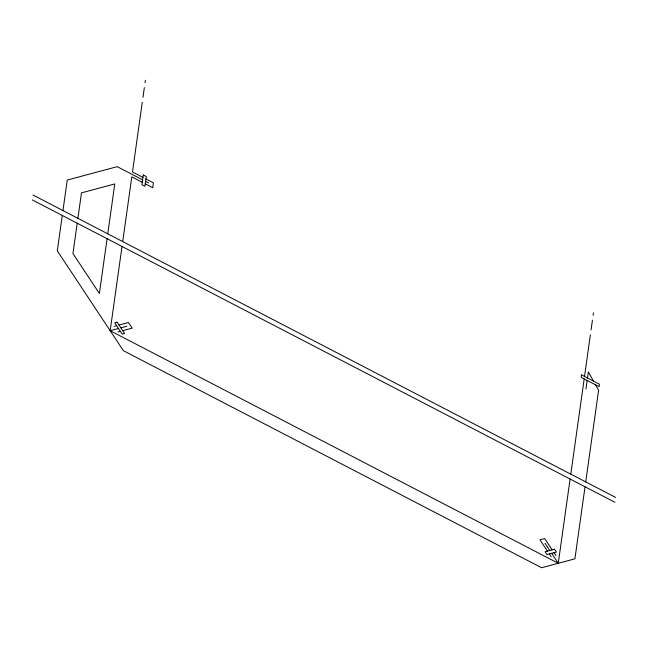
<?xml version="1.0" encoding="UTF-8"?>
<svg xmlns="http://www.w3.org/2000/svg" width="648" height="648" viewBox="0 0 648 648"><rect width="100%" height="100%" fill="white"/><g stroke="black" fill="none" stroke-linecap="round" stroke-linejoin="round"><path stroke-width="0.97" d="M62.273 215.452L57.299 250.865L123.395 350.681L541.615 567.745L574.914 558.827L585.039 486.786M62.961 210.568L67.246 180.039L117.207 166.666L142.601 179.844M77.209 223.204L72.941 253.554L99.387 293.479L107.082 238.707M77.898 218.319L81.478 192.853L114.777 183.935L107.771 233.823M570.102 479.034L558.26 563.29L110.176 330.715L122.018 246.459M122.707 241.574L131.803 176.855L142.252 182.282M142.285 102.23L132.484 171.971L142.941 177.398M142.973 97.346L144.35 87.577M145.031 82.693L145.379 80.255M570.791 474.15L584.18 378.91M584.52 376.464L590.377 334.805M591.065 329.921L592.434 320.153M593.123 315.268L593.463 312.83M585.962 389.002L587.161 380.457M587.509 378.011L588.368 371.911L593.479 381.113M585.727 481.901L598.598 390.323L595.528 384.799M114.275 326.292L116.632 325.661M118.989 325.029L128.409 322.51L132.143 328.155L122.723 330.674M110.176 330.715L118.503 328.487M120.86 327.856L126.83 326.26M118.017 331.938L120.374 331.306M145.93 178.953L153.398 182.825L152.709 187.709L145.241 183.838M145.581 181.391L148.57 182.947M33.089 195.064L615.6 497.405M32.4 199.948L614.912 502.289M552.137 549.852L544.66 538.561L539.954 539.825L547.43 551.116M554.008 552.679L555.879 555.498M545.041 543.324L549.788 550.484M551.65 553.311L558.26 563.29M549.302 553.935L551.165 556.762M143.281 174.96L141.912 184.729L144.901 186.276L146.27 176.507L143.281 174.96M581.531 374.917L581.191 377.355L599.116 386.662L599.457 384.215L581.531 374.917M117.118 322.21L114.761 322.842L122.245 334.133L124.594 333.501L117.118 322.21M554.494 549.221L545.073 551.748L546.944 554.567L556.365 552.047L554.494 549.221"/></g></svg>
